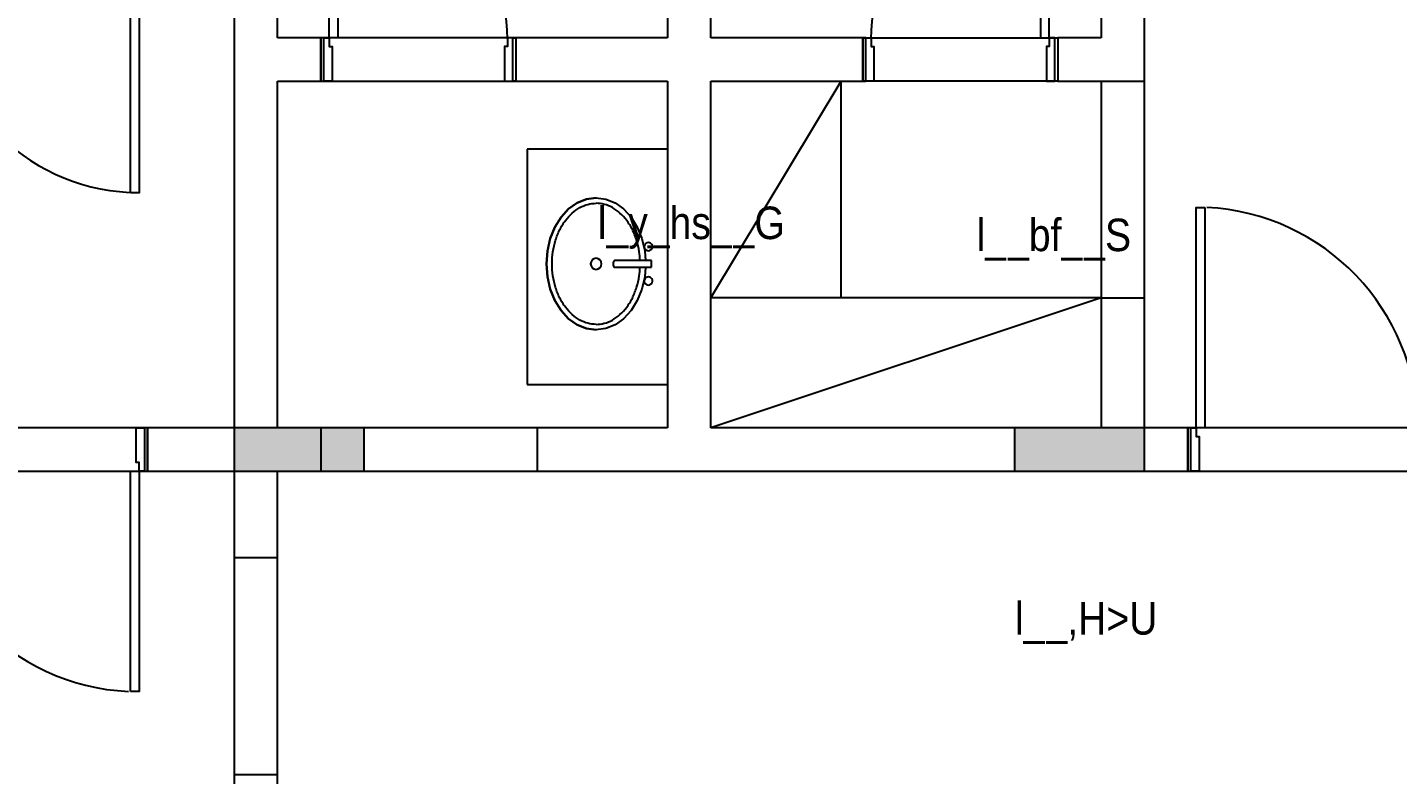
# Model space of a CAD drawing. Header units: metres. Extents: x -658 to -58, y -713 to -118.
# Drawn here: x -213.16 to -206.84, y -260.18 to -256.73 of the extents above; entities that cross this region are included whole.
import ezdxf

# ---------------------------------------------------------------- set-up
doc = ezdxf.new("R2010")
doc.units = ezdxf.units.M
doc.header["$LTSCALE"] = 100
doc.layers.add('plan', color=8, linetype='Continuous')
doc.styles.add('style12', font='xarab.shx')

# ---------------------------------------------------------------- blocks, each defined once
blk = doc.blocks.new('wash_basin_with_counter_12266 - 6_x2_ with mirror-5595269-دور الملحق')
for p, q in [((-0.263, 0.843), (-0.263, 0.1953)), ((0.8221, 0.843), (-0.263, 0.843)), ((0.8221, 0.1953), (0.8221, 0.843)), ((0.2998, 0.4464), (0.2872, 0.4464)), ((0.2777, 0.4369), (0.2777, 0.2704)), ((0.3093, 0.2704), (0.3093, 0.4369)), ((0.2777, 0.2704), (0.3093, 0.2704)), ((0.8221, 0.1953), (-0.263, 0.1953))]:
    blk.add_line(p, q)
at = {"flags": 128}
for points in [[(-0.0112, 0.5254), (-0.0054, 0.57), (0.012, 0.6129), (0.0402, 0.6525), (0.0781, 0.6871), (0.1243, 0.7155), (0.1769, 0.7366), (0.2341, 0.7497), (0.2936, 0.754), (0.3531, 0.7497), (0.4102, 0.7366), (0.4629, 0.7155), (0.5091, 0.6871), (0.547, 0.6525), (0.5752, 0.6129), (0.5925, 0.57), (0.5984, 0.5254)], [(0.5984, 0.5254), (0.5925, 0.57), (0.5752, 0.6129), (0.547, 0.6525), (0.5091, 0.6871), (0.4629, 0.7155), (0.4102, 0.7366), (0.3531, 0.7497), (0.2936, 0.754), (0.2341, 0.7497), (0.1769, 0.7366), (0.1243, 0.7155), (0.0781, 0.6871), (0.0402, 0.6525), (0.012, 0.6129), (-0.0054, 0.57), (-0.0112, 0.5254)], [(-0.0112, 0.5254), (-0.0054, 0.57), (0.012, 0.6129), (0.0402, 0.6525), (0.0781, 0.6871), (0.1243, 0.7155), (0.1769, 0.7366), (0.2341, 0.7497), (0.2936, 0.754), (0.3531, 0.7497), (0.4102, 0.7366), (0.4629, 0.7155), (0.5091, 0.6871), (0.547, 0.6525), (0.5752, 0.6129), (0.5925, 0.57), (0.5984, 0.5254)], [(0.2777, 0.298), (0.2341, 0.3012), (0.1769, 0.3143), (0.1243, 0.3354), (0.0781, 0.3638), (0.0402, 0.3984), (0.012, 0.438), (-0.0054, 0.4809), (-0.0112, 0.5254)], [(0.2777, 0.2972), (0.2341, 0.3012), (0.1769, 0.3143), (0.1243, 0.3354), (0.0781, 0.3638), (0.0402, 0.3984), (0.012, 0.438), (-0.0054, 0.4809), (-0.0112, 0.5254)], [(0.2777, 0.2972), (0.2341, 0.3012), (0.1769, 0.3143), (0.1243, 0.3354), (0.0781, 0.3638), (0.0402, 0.3984), (0.012, 0.438), (-0.0054, 0.4809), (-0.0112, 0.5254)], [(0.5984, 0.5254), (0.5925, 0.4809), (0.5752, 0.438), (0.547, 0.3984), (0.5091, 0.3638), (0.4629, 0.3354), (0.4102, 0.3143), (0.3531, 0.3012), (0.3093, 0.298)], [(0.5984, 0.5254), (0.5925, 0.4809), (0.5752, 0.438), (0.547, 0.3984), (0.5091, 0.3638), (0.4629, 0.3354), (0.4102, 0.3143), (0.3531, 0.3012), (0.3094, 0.2972)], [(0.5984, 0.5254), (0.5925, 0.4809), (0.5752, 0.438), (0.547, 0.3984), (0.5091, 0.3638), (0.4629, 0.3354), (0.4102, 0.3143), (0.3531, 0.3012), (0.3094, 0.2972)]]:
    blk.add_lwpolyline(points, dxfattribs=at)
for centre, radius, start, end in [((0.2936, 0.5254), 0.0254, 0, 180), ((0.2936, 0.5254), 0.0254, 180, 360), ((0.2872, 0.4369), 0.00953, 90, 180), ((0.2998, 0.4369), 0.00953, 360, 90), ((0.2142, 0.2841), 0.0191, 90, 270), ((0.2142, 0.2841), 0.019, 270, 90), ((0.3728, 0.2841), 0.019, 90, 270), ((0.3728, 0.2841), 0.019, 270, 90)]:
    blk.add_arc(centre, radius, start, end)
blk.add_open_spline([(0.0142, 0.5254), (0.0142, 0.5382), (0.0175, 0.5637), (0.0326, 0.601), (0.0576, 0.6362), (0.0919, 0.6676), (0.1345, 0.6939), (0.1837, 0.7136), (0.2375, 0.7259), (0.2936, 0.73), (0.3497, 0.7259), (0.4035, 0.7136), (0.4526, 0.6939), (0.4952, 0.6676), (0.5296, 0.6362), (0.5546, 0.601), (0.5697, 0.5637), (0.573, 0.5382), (0.573, 0.5254)], degree=3)
for points, knots in [([(0.0142, 0.5254), (0.0142, 0.5127), (0.0175, 0.4872), (0.0326, 0.4499), (0.0576, 0.4147), (0.0919, 0.3833), (0.1345, 0.357), (0.1837, 0.3373), (0.2324, 0.3262), (0.2643, 0.3231), (0.2777, 0.3226)], [3.141593, 3.141593, 3.141593, 3.141593, 3.337942, 3.534292, 3.730641, 3.926991, 4.12334, 4.31969, 4.516039, 4.656723, 4.656723, 4.656723, 4.656723]), ([(0.3093, 0.3226), (0.3228, 0.3231), (0.3547, 0.3262), (0.4035, 0.3373), (0.4526, 0.357), (0.4952, 0.3833), (0.5296, 0.4147), (0.5546, 0.4499), (0.5697, 0.4872), (0.573, 0.5127), (0.573, 0.5254)], [4.767516, 4.767516, 4.767516, 4.767516, 4.908739, 5.105088, 5.301438, 5.497787, 5.694137, 5.890486, 6.086836, 6.283185, 6.283185, 6.283185, 6.283185])]:
    blk.add_open_spline(points, degree=3, knots=knots)
blk = doc.blocks.new('*U109')
for points in [[(79, 1016), (79, 100), (39, 100), (39, 1016)], [(0, -100), (14, -100), (14, 100), (0, 100)], [(1000, -100), (986, -100), (986, 100), (1000, 100)]]:
    blk.add_lwpolyline(points, close=True)
at = {"ltscale": 0.25}
for points in [[(1000, 100), (0, 100)], [(0, -100), (1000, -100)]]:
    blk.add_lwpolyline(points, dxfattribs=at)
at = {"flags": 128}
for points in [[(14, -100), (14, 100), (14, 100), (39, 100), (39, 60), (52, 60), (52, -100)], [(986, -100), (986, 100), (986, 100), (961, 100), (961, 60), (948, 60), (948, -100), (986, -100)]]:
    blk.add_lwpolyline(points, close=True, dxfattribs=at)
at = {"ltscale": 0.25}
blk.add_arc((38.1, 91.7), 923, 0.40319, 87.18918, dxfattribs=at)
blk = doc.blocks.new('*U103')
for points in [[(79, 1116), (79, 100), (39, 100), (39, 1116)], [(0, -100), (14, -100), (14, 100), (0, 100)], [(1100, -100), (1086, -100), (1086, 100), (1100, 100)]]:
    blk.add_lwpolyline(points, close=True)
at = {"ltscale": 0.25}
for points in [[(1100, 100), (0, 100)], [(0, -100), (1100, -100)]]:
    blk.add_lwpolyline(points, dxfattribs=at)
at = {"flags": 128}
for points in [[(14, -100), (14, 100), (14, 100), (39, 100), (39, 60), (52, 60), (52, -100)], [(1086, -100), (1086, 100), (1086, 100), (1061, 100), (1061, 60), (1048, 60), (1048, -100), (1086, -100)]]:
    blk.add_lwpolyline(points, close=True, dxfattribs=at)
at = {"ltscale": 0.25}
blk.add_arc((38, 94.6), 1023.1, 0.40319, 87.18918, dxfattribs=at)
blk = doc.blocks.new('*U114')
for points in [[(79, 916), (79, 100), (39, 100), (39, 916)], [(0, -100), (14, -100), (14, 100), (0, 100)], [(900, -100), (886, -100), (886, 100), (900, 100)]]:
    blk.add_lwpolyline(points, close=True)
at = {"ltscale": 0.25}
for points in [[(900, 100), (0, 100)], [(0, -100), (900, -100)]]:
    blk.add_lwpolyline(points, dxfattribs=at)
at = {"flags": 128}
for points in [[(14, -100), (14, 100), (14, 100), (39, 100), (39, 60), (52, 60), (52, -100)], [(886, -100), (886, 100), (886, 100), (861, 100), (861, 60), (848, 60), (848, -100), (886, -100)]]:
    blk.add_lwpolyline(points, close=True, dxfattribs=at)
at = {"ltscale": 0.25}
blk.add_arc((38.2, 88.8), 822.9, 0.40319, 87.18918, dxfattribs=at)
blk = doc.blocks.new('TRF4R4R43TR43')
h = blk.add_hatch(color=256)
h.dxf.hatch_style = 1
h.paths.add_polyline_path([(-211.6055, -223.5551), (-211.6055, -223.3551), (-212.2055, -223.3551), (-212.2055, -223.5551)])
h = blk.add_hatch(color=256)
h.dxf.hatch_style = 1
h.paths.add_polyline_path([(-208.0055, -223.5551), (-208.0055, -223.3551), (-208.6055, -223.3551), (-208.6055, -223.5551)])
for points in [[(-211.6055, -223.5551), (-211.6055, -223.3551), (-212.2055, -223.3551), (-212.2055, -223.5551)], [(-208.0055, -223.5551), (-208.0055, -223.3551), (-208.6055, -223.3551), (-208.6055, -223.5551)]]:
    blk.add_lwpolyline(points, close=True)
blk = doc.blocks.new('A$C79349d3f')
at = {"layer": 'plan'}
for p, q in [((-23.8035, 16.7095), (-23.8035, 19.1095)), ((-22.0035, 19.1095), (-22.0035, 16.7095)), ((-21.8035, 16.7095), (-21.8035, 19.1095)), ((-20.0035, 19.1095), (-20.0035, 16.7095)), ((-19.8035, 16.5095), (-19.8035, 19.1095)), ((-24.0035, 16.9095), (-24.0035, 14.9095)), ((-23.6035, 16.7095), (-23.8035, 16.7095)), ((-23.6035, 16.5095), (-23.6035, 16.7095)), ((-22.0035, 16.7095), (-22.7035, 16.7095)), ((-22.7035, 16.7095), (-22.7035, 16.5095)), ((-21.1035, 16.7095), (-21.8035, 16.7095)), ((-21.1035, 16.5095), (-21.1035, 16.7095)), ((-20.0035, 16.7095), (-20.2035, 16.7095)), ((-20.2035, 16.7095), (-20.2035, 16.5095)), ((-23.8035, 14.9095), (-23.8035, 16.5095)), ((-23.8035, 16.5095), (-23.6035, 16.5095)), ((-22.7035, 16.5095), (-22.0035, 16.5095)), ((-22.0035, 16.5095), (-22.0035, 14.9095)), ((-21.8035, 14.9095), (-21.8035, 16.5095)), ((-21.8035, 16.5095), (-21.1035, 16.5095)), ((-21.8035, 15.5095), (-21.2035, 16.5095)), ((-21.2035, 15.5095), (-21.2035, 16.5095)), ((-20.2035, 16.5095), (-19.8035, 16.5095)), ((-20.0035, 15.5095), (-21.8035, 15.5095)), ((-20.0035, 15.5095), (-21.8035, 14.9095)), ((-20.0035, 15.5095), (-20.0035, 14.9095)), ((-20.0035, 15.5095), (-19.8035, 15.5095)), ((-19.8035, 14.9095), (-19.8035, 15.5095)), ((-24.0035, 14.9095), (-24.4035, 14.9095)), ((-24.4035, 14.9095), (-24.4035, 14.7095)), ((-23.6035, 14.9095), (-23.8035, 14.9095)), ((-23.6035, 14.9095), (-23.6035, 14.7095)), ((-22.0035, 14.9095), (-22.6035, 14.9095)), ((-22.6035, 14.7095), (-22.6035, 14.9095)), ((-20.0035, 14.9095), (-21.8035, 14.9095)), ((-19.6035, 14.9095), (-19.8035, 14.9095)), ((-19.6035, 14.7095), (-19.6035, 14.9095)), ((-24.4035, 14.7095), (-24.0035, 14.7095)), ((-24.0035, 14.7095), (-24.0035, 14.3095)), ((-23.8035, 14.3095), (-23.8035, 14.7095)), ((-23.8035, 14.7095), (-23.6035, 14.7095)), ((-22.6035, 14.7095), (-19.6035, 14.7095)), ((-23.8035, 14.3095), (-24.0035, 14.3095)), ((-24.0035, 13.3095), (-24.0035, 8.5095)), ((-24.0035, 13.3095), (-23.8035, 13.3095)), ((-23.8035, 12.9095), (-23.8035, 13.3095))]:
    blk.add_line(p, q, dxfattribs=at)
at = {"layer": 'plan', "ltscale": 0.5}
for p, q in [((-20.0035, 16.5095), (-20.0035, 15.5095)), ((-19.8035, 15.5095), (-19.8035, 16.5095)), ((-22.6035, 14.9095), (-23.6035, 14.9095)), ((-23.6035, 14.7095), (-22.6035, 14.7095)), ((-24.0035, 14.3095), (-24.0035, 13.3095)), ((-23.8035, 13.3095), (-23.8035, 14.3095))]:
    blk.add_line(p, q, dxfattribs=at)
at = {"layer": 'plan'}
blk.add_blockref('TRF4R4R43TR43', (188.202, 238.2646), dxfattribs=at)
at = {"layer": 'plan', "yscale": 0.001, "zscale": 0.001}
for name, p, xscale in [('*U114', (-23.6035, 16.6095), 0.001), ('*U114', (-20.2035, 16.6095), -0.001), ('*U103', (-19.6035, 14.8095), 0.001)]:
    blk.add_blockref(name, p, dxfattribs=dict(at, xscale=xscale))
at = {"layer": 'plan', "xscale": 0.001, "yscale": 0.001, "zscale": 0.001, "rotation": 180}
for name, p in [('*U109', (-24.4035, 17.0095)), ('*U103', (-24.4035, 14.8095))]:
    blk.add_blockref(name, p, dxfattribs=at)
at = {"layer": 'plan', "rotation": 89.99999999999997}
blk.add_blockref('wash_basin_with_counter_12266 - 6_x2_ with mirror-5595269-دور الملحق', (-21.8083, 15.3725), dxfattribs=at)
at = {"layer": 'plan', "style": 'style12', "width": 0.9}
for s, p in [('l_y_hs__G', (-22.3259, 15.7802)), ('l__bf__S', (-20.5779, 15.7246)), ('l__,H>U', (-20.4008, 13.9554))]:
    blk.add_text(s, height=0.15, dxfattribs=at).set_placement(p)

msp = doc.modelspace()

# ---------------------------------------------------------------- block references
at = {"layer": 'plan'}
msp.add_blockref('A$C79349d3f', (-188.202, -273.4915), dxfattribs=at)

doc.saveas('drawing.dxf')
